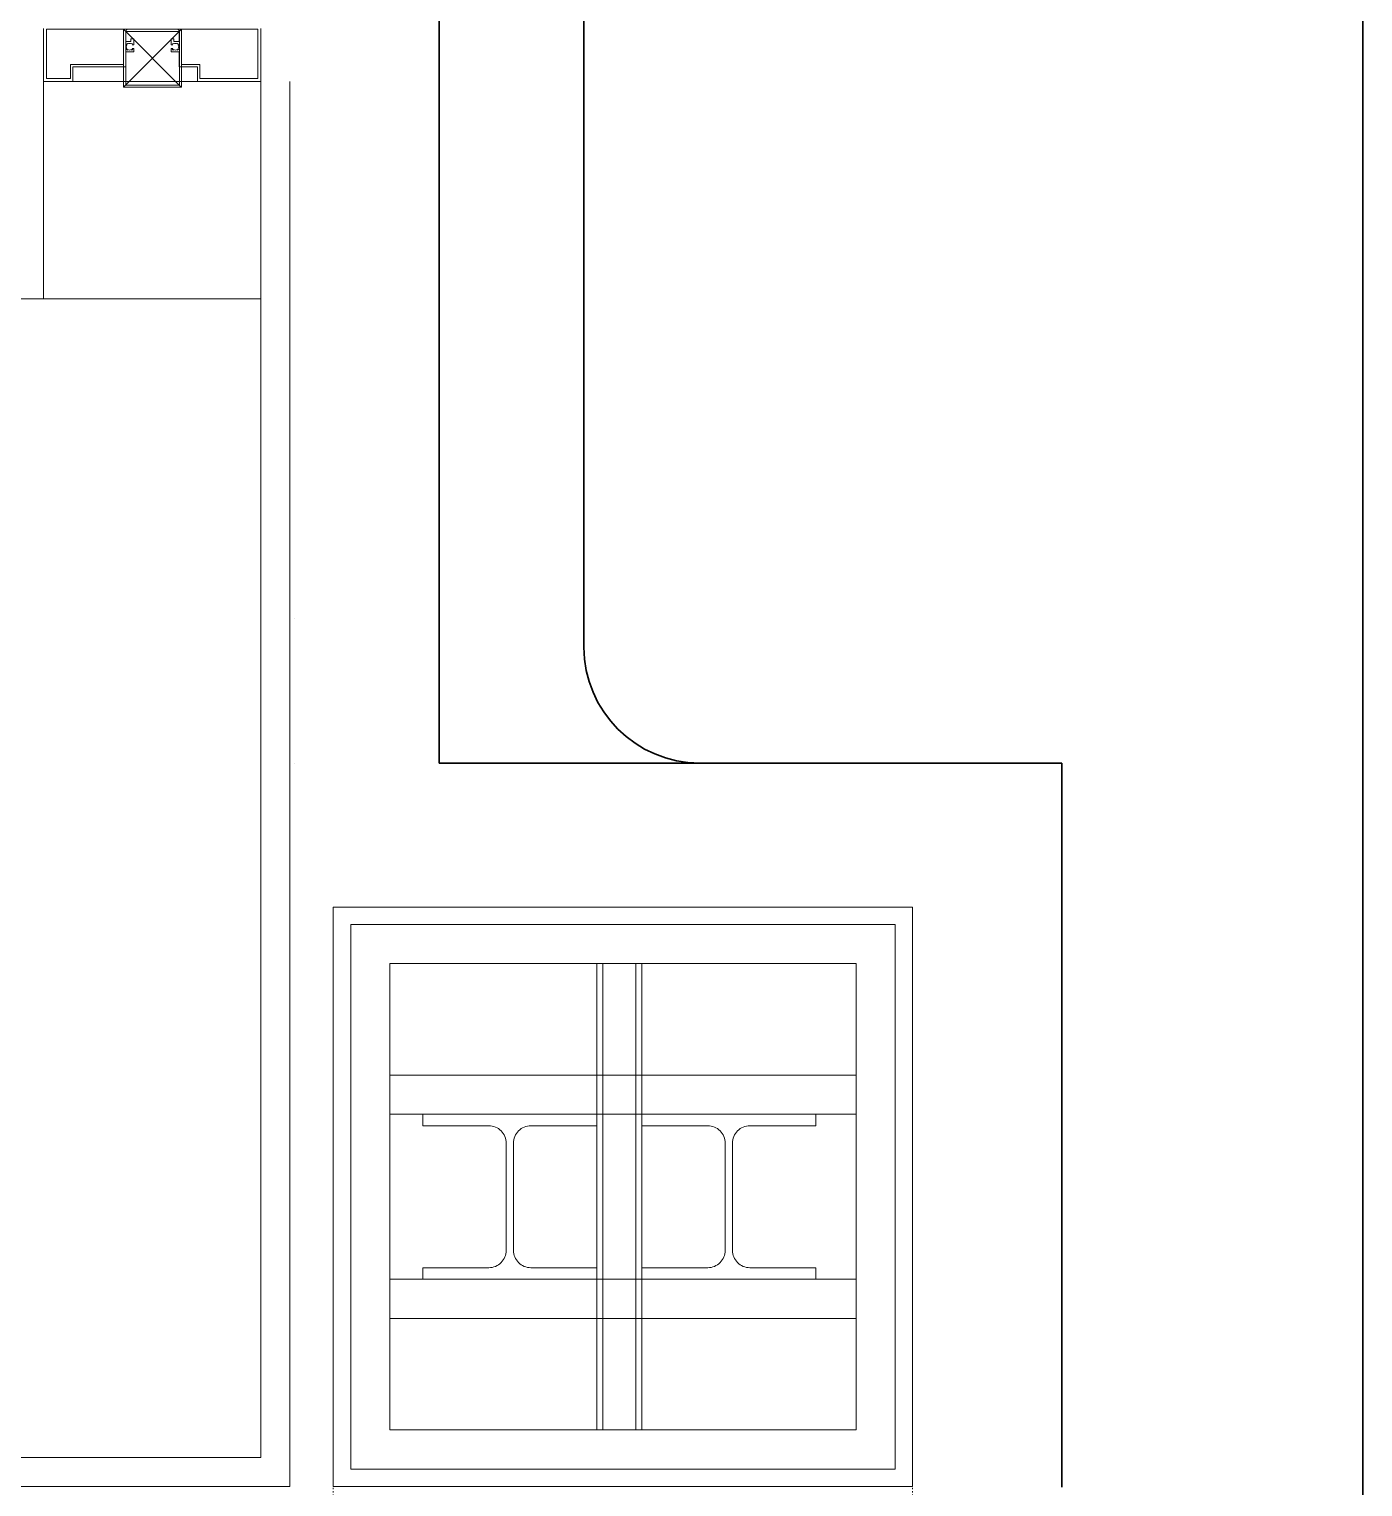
# Model space of a CAD drawing. Extents: x -1439 to 34962, y -872 to 8330.
# Drawn here: x 4464.8 to 4556.9, y 3110.5 to 3211.1 of the extents above; entities that cross this region are included whole.
import ezdxf

# ---------------------------------------------------------------- set-up
doc = ezdxf.new("R2010")
doc.units = 0
doc.linetypes.add('DOT2', pattern=[0.125, 0, -0.125])
doc.layers.get('0').update_dxf_attribs({"color": 9, "lineweight": 9})
for name, color, linetype, lineweight in [('00', 9, 'Continuous', 9), ('01', 9, 'Continuous', 9), ('06D', 9, 'Continuous', 9), ('10', 9, 'Continuous', 9), ('14', 9, 'Continuous', 9), ('20', 9, 'DOT2', 9), ('E-KABLO', 7, 'Continuous', 30)]:
    doc.layers.add(name, color=color, linetype=linetype, lineweight=lineweight)

# ---------------------------------------------------------------- blocks, each defined once
blk = doc.blocks.new('p-kolon-80x80-vw')
at = {"layer": '01'}
blk.add_lwpolyline([(-40, -40), (-40, 40), (40, 40), (40, -40)], close=True, dxfattribs=at)
blk = doc.blocks.new('p-vw-hoşgeldin tak')
at = {"layer": '06D'}
for points in [[(847.1, 3.9), (847.1, 36.1), (814.9, 36.1), (814.9, 3.9)], [(822.6, 21.81), (822.6, 3.9), (825.3, 3.9), (825.3, 36.1), (822.6, 36.1)], [(836.7, 21.81), (836.7, 3.9), (839.4, 3.9), (839.4, 36.1), (836.7, 36.1)], [(847.1, 21.81), (814.9, 21.81), (814.9, 19.11), (847.1, 19.11), (847.1, 21.81)], [(847.1, 21.39), (814.9, 21.39), (814.9, 18.69), (847.1, 18.69), (847.1, 21.39)]]:
    blk.add_lwpolyline(points, close=True, dxfattribs=at)
at = {"layer": '10'}
for points in [[(851, 0), (851, 40), (811, 40), (811, 0)], [(812.2, 38.8), (849.8, 38.8), (812.2, 38.8), (812.2, 1.2), (849.8, 1.2), (849.8, 38.8)]]:
    blk.add_lwpolyline(points, close=True, dxfattribs=at)
for points in [[(836.7, 21.81), (836.7, 33.81), (835.9, 33.81), (835.9, 29.26, -0.414214), (834.7, 28.06), (827.3, 28.06, -0.414214), (826.1, 29.26), (826.1, 33.81), (825.3, 33.81), (825.3, 21.81), (826.1, 21.81), (826.1, 26.36, -0.414214), (827.3, 27.56), (834.7, 27.56, -0.414214), (835.9, 26.36), (835.9, 21.81)], [(836.7, 18.69), (836.7, 6.69), (835.9, 6.69), (835.9, 11.24, 0.414214), (834.7, 12.44), (827.3, 12.44, 0.414214), (826.1, 11.24), (826.1, 6.69), (825.3, 6.69), (825.3, 18.69), (826.1, 18.69), (826.1, 14.14, 0.414214), (827.3, 12.94), (834.7, 12.94, 0.414214), (835.9, 14.14), (835.9, 18.69)]]:
    blk.add_lwpolyline(points, format="xyb", close=True, dxfattribs=at)
at = {"layer": '20'}
for points in [[(-505, 40), (811, 40)], [(-505, 0), (811, 0)]]:
    blk.add_lwpolyline(points, dxfattribs=at)
blk = doc.blocks.new('p-korkasa_40x40')
at = {"layer": '10'}
for points in [[(-2, -2), (-2, -2, 4.557572), (-2, -2), (2, -2, 6.895317), (2, -2), (2, -2), (2, 2), (-2, 2), (-2, -2)], [(-1.85, -1.85), (-1.85, 1.85), (1.85, 1.85), (1.85, -1.85), (-1.85, -1.85, -4.556435), (-1.85, -1.85)]]:
    blk.add_lwpolyline(points, format="xyb", close=True, dxfattribs=at)
for points in [[(2, -2), (-2, 2)], [(2, 2), (-2, -1.97)]]:
    blk.add_lwpolyline(points, dxfattribs=at)
blk = doc.blocks.new('p-krt-ahsapkapi90lık_2')
at = {"layer": '10'}
blk.add_lwpolyline([(-3.65, 0.03), (-0.03, 0.03, -0.414214), (0, 0), (0, -4.33, -0.414214), (-0.03, -4.35), (-1, -4.35), (-1, -5.59, -0.414214), (-1.03, -5.61), (-2.05, -5.61), (-2.05, -6.17), (-2.28, -6.17), (-2.28, -6.06), (-2.24, -6.1, 0.091673), (-2.17, -6.03), (-2.2, -5.99, 0.288261), (-2.2, -5.75), (-2.17, -5.72, 0.091673), (-2.24, -5.65), (-2.28, -5.68, 0.288261), (-2.52, -5.68), (-2.55, -5.65, 0.091673), (-2.62, -5.72), (-2.59, -5.75, 0.288261), (-2.59, -5.99), (-2.62, -6.03, 0.091673), (-2.55, -6.1), (-2.52, -6.06), (-2.52, -6.17), (-2.92, -6.17, -0.414214), (-2.95, -6.15), (-2.95, -6, -0.414214), (-2.92, -5.97), (-2.75, -5.97), (-2.75, -5.61), (-3.45, -5.61, 0.414214), (-3.6, -5.76), (-3.6, -9.14, 0.414214), (-3.45, -9.29), (-2.75, -9.29), (-2.75, -8.94), (-2.92, -8.94, -0.414214), (-2.95, -8.91), (-2.95, -8.76, -0.414214), (-2.92, -8.74), (-2.52, -8.74), (-2.52, -8.85), (-2.55, -8.81, 0.091673), (-2.62, -8.88), (-2.59, -8.92, 0.288261), (-2.59, -9.16), (-2.62, -9.19, 0.091673), (-2.55, -9.26), (-2.52, -9.23, 0.288261), (-2.28, -9.23), (-2.24, -9.26, 0.091673), (-2.17, -9.19), (-2.2, -9.16, 0.288261), (-2.2, -8.92), (-2.17, -8.88, 0.091673), (-2.24, -8.81), (-2.28, -8.85), (-2.28, -8.74), (-2.05, -8.74), (-2.05, -9.29), (-1.03, -9.29, -0.414214), (-1, -9.32), (-1, -12.95), (-0.03, -12.95, -0.414214), (0, -12.98), (0, -14.95, -0.414214), (-0.03, -14.97), (-3.65, -14.97, -0.414214)], format="xyb", dxfattribs=at)
for points in [[(-0.2, -0.17), (-3.6, -0.17), (-3.6, -5.45), (-1.18, -5.45), (-1.18, -4.19), (-0.2, -4.19)], [(-1.18, -9.45), (-1.18, -13.11), (-0.2, -13.11), (-0.2, -14.77), (-3.6, -14.77), (-3.6, -9.45)]]:
    blk.add_lwpolyline(points, close=True, dxfattribs=at)
at = {"layer": '10', "rotation": 180}
blk.add_blockref('p-korkasa_40x40', (-1.6, -7.45), dxfattribs=at)

msp = doc.modelspace()

# ---------------------------------------------------------------- linework, layer by layer
at = {"layer": '00'}
msp.add_lwpolyline([(4480.84, 3207.5), (4480.84, 3192.5), (4465.84, 3192.5), (4465.84, 3207.5), (4480.84, 3207.5)], dxfattribs=at)
at = {"layer": '14'}
msp.add_lwpolyline([(4482.84, 3207.5), (4482.84, 3110.5), (4402.84, 3110.5)], dxfattribs=at)
at = {"layer": 'E-KABLO', "color": 4, "ltscale": 40}
msp.add_line((4556.93, 3936.27), (4556.93, 2896.16), dxfattribs=at)
at = {"layer": 'E-KABLO', "color": 6, "ltscale": 40}
for p, q in [((4503.15, 3168.44), (4503.15, 3926.26)), ((4493.15, 3362.44), (4493.15, 3160.44)), ((4483.15, 3170.44), (4483.15, 3170.44)), ((4483.15, 3160.44), (4483.15, 3160.44)), ((4493.15, 3160.44), (4511.15, 3160.44)), ((4511.15, 3160.44), (4536.15, 3160.44)), ((4536.15, 3110.44), (4536.15, 3160.44))]:
    msp.add_line(p, q, dxfattribs=at)
msp.add_arc((4511.15, 3168.44), 8, 180, 270, dxfattribs=at)

# ---------------------------------------------------------------- block references
msp.add_blockref('p-kolon-80x80-vw', (4440.84, 3152.5))
at = {"layer": '10'}
for name, p, rotation in [('p-krt-ahsapkapi90lık_2', (4480.81, 3207.5), 270), ('p-vw-hoşgeldin tak', (4525.84, 2299.5), 89.99999999999999)]:
    msp.add_blockref(name, p, dxfattribs=dict(at, rotation=rotation))

doc.saveas('drawing.dxf')
